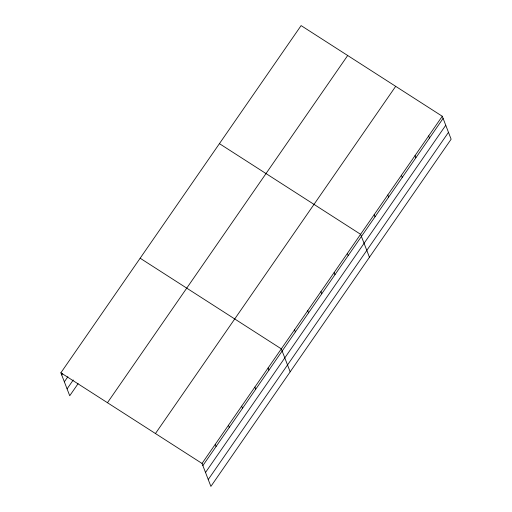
<?xml version="1.0" encoding="UTF-8"?>
<svg xmlns="http://www.w3.org/2000/svg" width="512" height="512" viewBox="0 0 512 512"><rect width="100%" height="100%" fill="white"/><g stroke="black" fill="none" stroke-linecap="round" stroke-linejoin="round"><path stroke-width="0.77" d="M60.87 372.8L301.107 25.6L442.272 116.25L451.13 139.2L210.893 486.4L202.035 463.45L60.87 372.8L69.728 395.75L78.099 383.654M61.702 374.95L62.586 373.683M64.352 381.818L67.878 376.723M67.078 388.89L73.248 379.974M107.456 402.714L347.693 55.514M155.45 433.53L395.686 86.336M202.035 463.45L442.272 116.25M202.867 465.6L443.104 118.406M205.517 472.467L445.754 125.267M208.243 479.539L448.48 132.339M219.43 143.648L360.589 234.298L369.446 257.248M140.154 258.221L281.312 348.87L290.17 371.827M428.659 135.923L429.491 138.08M415.046 155.597L415.878 157.754M401.434 175.27L402.266 177.427M387.814 194.95L388.646 197.101M374.202 214.624L375.034 216.781M347.379 253.395L348.211 255.546M334.163 272.486L334.995 274.643M320.954 291.584L321.786 293.741M307.738 310.682L308.57 312.838M294.528 329.779L295.36 331.93M268.102 367.968L268.928 370.125M254.886 387.066L255.718 389.222M241.67 406.157L242.502 408.314M228.461 425.254L229.293 427.411M215.245 444.352L216.077 446.509"/></g></svg>
